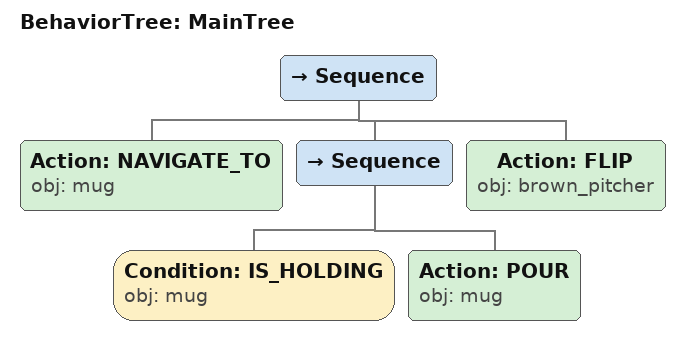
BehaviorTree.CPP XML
<root main_tree_to_execute="MainTree">
  <BehaviorTree ID="MainTree">
    <Sequence>
      <!-- Navigate to mug -->
      <Action ID="NAVIGATE_TO" obj="mug" />
      <Sequence>
        <!-- Check mug is holding before POUR -->
        <Condition ID="IS_HOLDING" obj="mug" />
        <!-- Pour into mug -->
        <Action ID="POUR" obj="mug" />
      </Sequence>
      <!-- Return brown_pitcher upright (flip) -->
      <Action ID="FLIP" obj="brown_pitcher" />
    </Sequence>
  </BehaviorTree>
</root>
